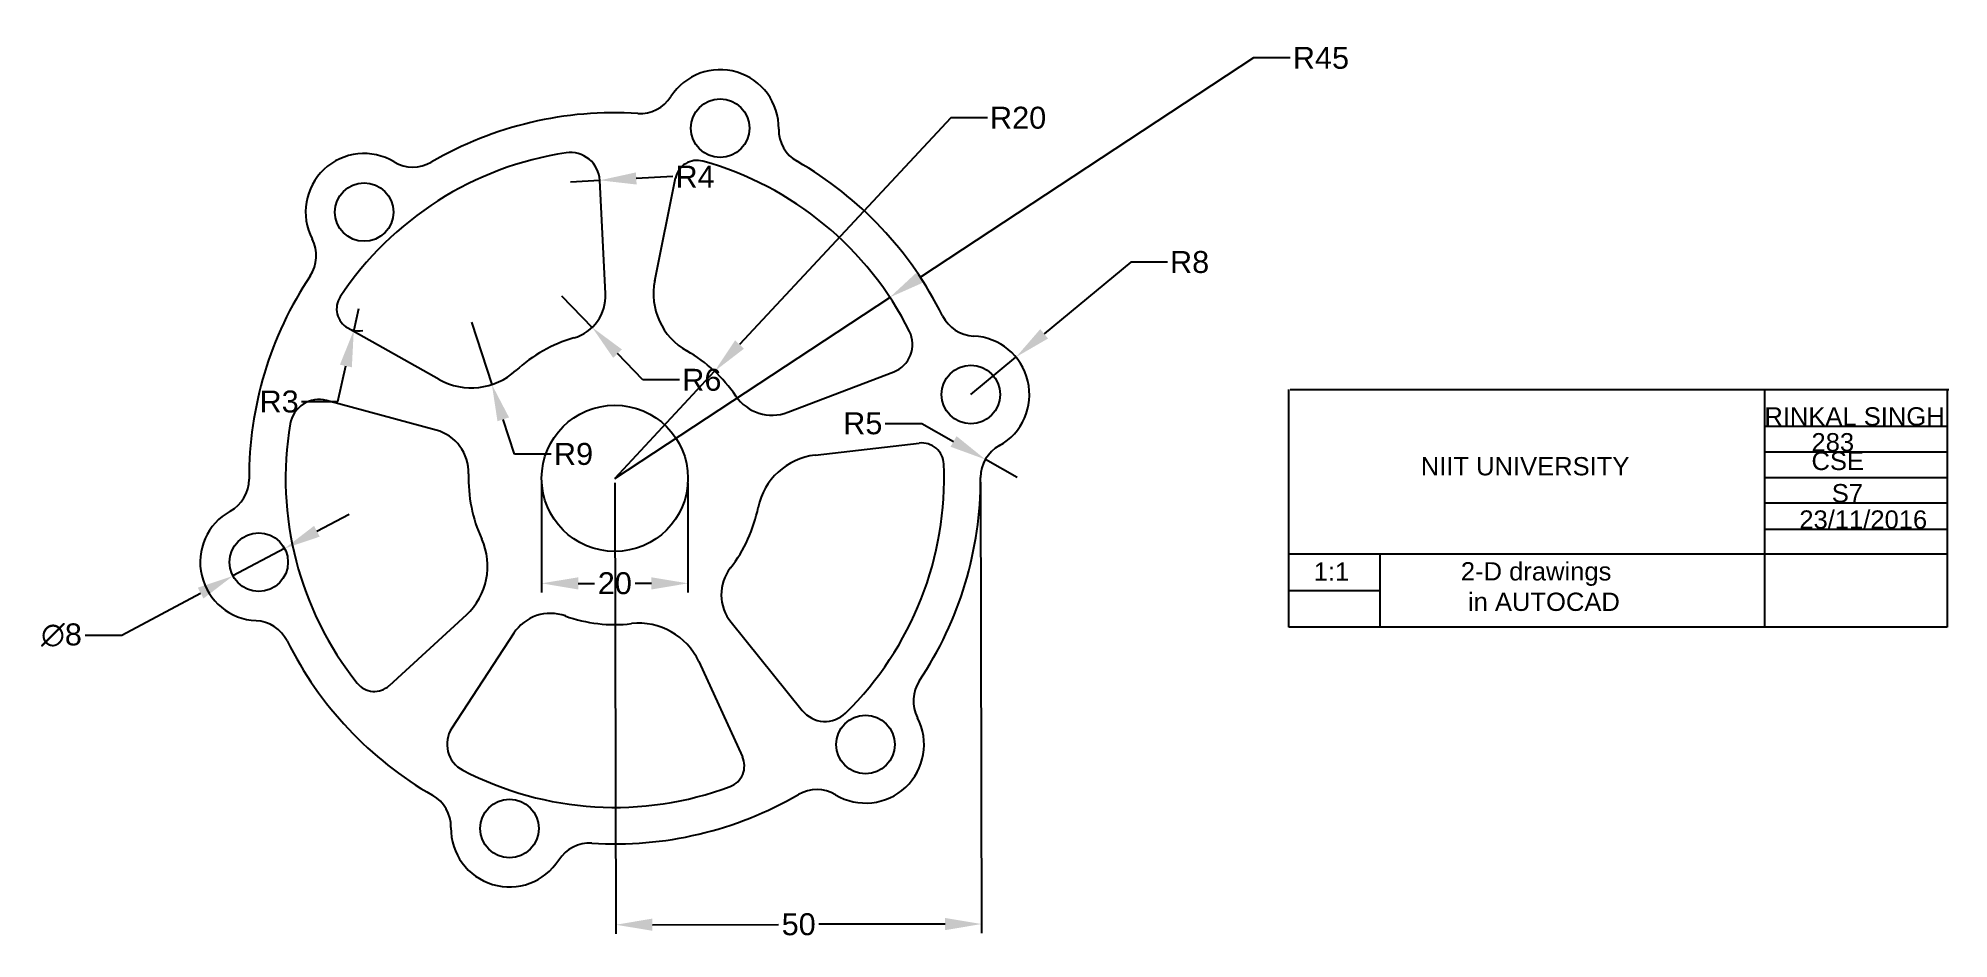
# Model space of a CAD drawing. Header units: millimetres. Extents: x 114 to 3976, y 76 to 1533.
# Drawn here: x 113.9 to 375, y 76.4 to 199.6 of the extents above; entities outside this region: 1.
import ezdxf

# ---------------------------------------------------------------- set-up
doc = ezdxf.new("R2010")
doc.units = ezdxf.units.MM
doc.styles.get("Standard").update_dxf_attribs({"font": 'arial.ttf'})
doc.dimstyles.new('ISO-25', dxfattribs={"dimtxt": 3, "dimasz": 5, "dimexe": 1.25, "dimexo": 0.625, "dimtad": 0, "dimtoh": 1, "dimtxsty": 'Standard', "dimcen": 2.5, "dimclrd": 2, "dimclrt": 1, "dimadec": 0, "dimazin": 0, "dimtfac": 1, "dimtmove": 0, "dimatfit": 3, "dimfxl": 1, "dimarcsym": 0})

# ---------------------------------------------------------------- blocks, each defined once
blk = doc.blocks.new('*U1')
for p, q in [((-17.54, 0.97), (-14.71, 15.02)), ((0.65, -17.03), (15.14, -11.5))]:
    blk.add_line(p, q)
for centre, radius, start, end in [((-11.76, 14.42), 3, 74.5095, 168.6055), ((-22.98, -26.05), 45, 26.4939, 74.5095), ((-8.71, -0.8), 9, 168.6055, 240.5255), ((13.71, -7.76), 4, 290.8951, 26.4939), ((-22.98, -26.05), 20, 34.2375, 60.5255), ((-1.49, -11.42), 6, 214.2375, 290.8951)]:
    blk.add_arc(centre, radius, start, end)
blk = doc.blocks.new('*U2')
at = {"color": 0, "linetype": 'ByBlock', "lineweight": -2, "transparency": 16777216}
for p, rotation in [((174.29, 190.93), 72), ((158.06, 153.46), 144), ((223.84, 147.22), 288), ((188.68, 126.44), 216)]:
    blk.add_blockref('*U1', p, dxfattribs=dict(at, rotation=rotation))
blk.add_blockref('*U1', (214.95, 187.08), dxfattribs=at)
blk = doc.blocks.new('*D3')
at = {"color": 2, "lineweight": -2, "transparency": 16777216}
for p, q in [((200.63, 180.68), (195.63, 180.43)), ((186.65, 179.97), (190.64, 180.18))]:
    blk.add_line(p, q, dxfattribs=at)
at = {"color": 2, "transparency": 16777216}
blk.add_solid([(195.59, 181.26), (195.68, 179.6), (190.64, 180.18)], dxfattribs=at)
at = {"layer": 'Defpoints', "color": 0, "transparency": 16777216}
for p in [(186.65, 179.97), (190.64, 180.18)]:
    blk.add_point(p, dxfattribs=at)
at = {"color": 1, "transparency": 16777216, "insert": (203.67, 180.68), "char_height": 3, "attachment_point": 5}
blk.add_mtext('R4', dxfattribs=at)
blk = doc.blocks.new('*D4')
at = {"color": 2, "lineweight": -2, "transparency": 16777216}
for p, q in [((185.43, 164.39), (189.6, 160.07)), ((196.55, 152.88), (193.07, 156.48)), ((201.55, 152.88), (196.55, 152.88))]:
    blk.add_line(p, q, dxfattribs=at)
at = {"color": 2, "transparency": 16777216}
blk.add_solid([(193.67, 157.05), (192.47, 155.9), (189.6, 160.07)], dxfattribs=at)
at = {"layer": 'Defpoints', "color": 0, "transparency": 16777216}
for p in [(185.43, 164.39), (189.6, 160.07)]:
    blk.add_point(p, dxfattribs=at)
at = {"color": 1, "transparency": 16777216, "insert": (204.59, 152.88), "char_height": 3, "attachment_point": 5}
blk.add_mtext('R6', dxfattribs=at)
blk = doc.blocks.new('*D5')
at = {"color": 2, "lineweight": -2, "transparency": 16777216}
for p, q in [((157.67, 162.6), (157.02, 159.67)), ((154.86, 149.91), (155.94, 154.79)), ((149.86, 149.91), (154.86, 149.91))]:
    blk.add_line(p, q, dxfattribs=at)
at = {"color": 0, "lineweight": -2, "transparency": 16777216}
blk.add_arc((157.67, 162.6), 3, 252.5422, 281.375, dxfattribs=at)
at = {"color": 2, "transparency": 16777216}
blk.add_solid([(155.13, 154.97), (156.76, 154.61), (157.02, 159.67)], dxfattribs=at)
at = {"layer": 'Defpoints', "color": 0, "transparency": 16777216}
for p in [(157.67, 162.6), (157.02, 159.67)]:
    blk.add_point(p, dxfattribs=at)
at = {"color": 1, "transparency": 16777216, "insert": (146.82, 149.91), "char_height": 3, "attachment_point": 5}
blk.add_mtext('R3', dxfattribs=at)
blk = doc.blocks.new('*D6')
at = {"color": 2, "lineweight": -2, "transparency": 16777216}
for p, q in [((173.1, 160.8), (175.9, 152.24)), ((179, 142.74), (177.45, 147.49)), ((184, 142.74), (179, 142.74))]:
    blk.add_line(p, q, dxfattribs=at)
at = {"color": 2, "transparency": 16777216}
blk.add_solid([(178.24, 147.75), (176.66, 147.23), (175.9, 152.24)], dxfattribs=at)
at = {"layer": 'Defpoints', "color": 0, "transparency": 16777216}
for p in [(173.1, 160.8), (175.9, 152.24)]:
    blk.add_point(p, dxfattribs=at)
at = {"color": 1, "transparency": 16777216, "insert": (187.05, 142.74), "char_height": 3, "attachment_point": 5}
blk.add_mtext('R9', dxfattribs=at)
blk = doc.blocks.new('*U7')
blk.add_circle((-2, 0.3), 4)
for centre, radius, start, end in [((-1.4, 13.29), 5, 206.4018, 267.3687), ((-2, 0.3), 8, 299.1552, 87.3687), ((4.33, -11.05), 5, 119.1552, 180.1221)]:
    blk.add_arc(centre, radius, start, end)
blk = doc.blocks.new('*U8')
at = {"color": 0, "linetype": 'ByBlock', "lineweight": -2, "transparency": 16777216}
for p, rotation in [((208.36, 188.89), 59.99999999999999), ((157.69, 177.72), 120), ((142.03, 128.25), 180), ((227.71, 101.13), 299.9999999999999), ((177.04, 89.96), 239.9999999999999)]:
    blk.add_blockref('*U7', p, dxfattribs=dict(at, rotation=rotation))
blk.add_blockref('*U7', (243.37, 150.59), dxfattribs=at)
blk = doc.blocks.new('*D9')
at = {"color": 2, "lineweight": -2, "transparency": 16777216}
for p, q in [((229.65, 146.93), (234.65, 146.93)), ((234.65, 146.93), (239, 144.47)), ((247.7, 139.54), (243.35, 142))]:
    blk.add_line(p, q, dxfattribs=at)
at = {"color": 2, "transparency": 16777216}
blk.add_solid([(239.41, 145.19), (238.59, 143.74), (243.35, 142)], dxfattribs=at)
at = {"layer": 'Defpoints', "color": 0, "transparency": 16777216}
for p in [(243.35, 142), (247.7, 139.54)]:
    blk.add_point(p, dxfattribs=at)
at = {"color": 1, "transparency": 16777216, "insert": (226.59, 146.93), "char_height": 3, "attachment_point": 5}
blk.add_mtext('R5', dxfattribs=at)
blk = doc.blocks.new('*D10')
at = {"color": 2, "lineweight": -2, "transparency": 16777216}
for p, q in [((263.22, 168.99), (251.38, 159.19)), ((268.22, 168.99), (263.22, 168.99)), ((241.37, 150.89), (247.53, 156))]:
    blk.add_line(p, q, dxfattribs=at)
at = {"color": 2, "transparency": 16777216}
blk.add_solid([(250.85, 159.83), (251.91, 158.54), (247.53, 156)], dxfattribs=at)
at = {"layer": 'Defpoints', "color": 0, "transparency": 16777216}
for p in [(247.53, 156), (241.37, 150.89)]:
    blk.add_point(p, dxfattribs=at)
at = {"color": 1, "transparency": 16777216, "insert": (271.26, 168.99), "char_height": 3, "attachment_point": 5}
blk.add_mtext('R8', dxfattribs=at)
blk = doc.blocks.new('*D11')
at = {"color": 2, "lineweight": -2, "transparency": 16777216}
for p, q in [((151.98, 132.18), (156.39, 134.54)), ((147.57, 129.83), (140.5, 126.07)), ((125.32, 117.98), (136.09, 123.72)), ((120.32, 117.98), (125.32, 117.98))]:
    blk.add_line(p, q, dxfattribs=at)
at = {"color": 2, "transparency": 16777216}
for points in [[(151.59, 132.92), (152.37, 131.45), (147.57, 129.83)], [(135.7, 124.46), (136.48, 122.99), (140.5, 126.07)]]:
    blk.add_solid(points, dxfattribs=at)
at = {"layer": 'Defpoints', "color": 0, "transparency": 16777216}
for p in [(147.57, 129.83), (140.5, 126.07)]:
    blk.add_point(p, dxfattribs=at)
at = {"color": 1, "transparency": 16777216, "insert": (117.07, 117.98), "char_height": 3, "attachment_point": 5}
blk.add_mtext('∅8', dxfattribs=at)
blk = doc.blocks.new('*D12')
at = {"color": 0, "lineweight": -2, "transparency": 16777216}
for p, q in [((182.7, 138.8), (182.7, 123.81)), ((202.7, 138.8), (202.7, 123.81))]:
    blk.add_line(p, q, dxfattribs=at)
at = {"color": 2, "lineweight": -2, "transparency": 16777216}
for p, q in [((187.7, 125.06), (189.91, 125.06)), ((197.7, 125.06), (195.5, 125.06))]:
    blk.add_line(p, q, dxfattribs=at)
at = {"color": 2, "transparency": 16777216}
for points in [[(187.7, 125.89), (187.7, 124.22), (182.7, 125.06)], [(197.7, 125.89), (197.7, 124.22), (202.7, 125.06)]]:
    blk.add_solid(points, dxfattribs=at)
at = {"layer": 'Defpoints', "color": 0, "transparency": 16777216}
for p in [(182.7, 139.42), (202.7, 139.42), (182.7, 125.06)]:
    blk.add_point(p, dxfattribs=at)
at = {"color": 1, "transparency": 16777216, "insert": (192.7, 125.06), "char_height": 3, "attachment_point": 5}
blk.add_mtext('20', dxfattribs=at)
blk = doc.blocks.new('*D13')
at = {"color": 2, "lineweight": -2, "transparency": 16777216}
for p, q in [((279.99, 196.91), (234.46, 166.92)), ((284.99, 196.91), (279.99, 196.91)), ((192.7, 139.42), (230.28, 164.17))]:
    blk.add_line(p, q, dxfattribs=at)
at = {"color": 2, "transparency": 16777216}
blk.add_solid([(234, 167.62), (234.92, 166.23), (230.28, 164.17)], dxfattribs=at)
at = {"layer": 'Defpoints', "color": 0, "transparency": 16777216}
for p in [(230.28, 164.17), (192.7, 139.42)]:
    blk.add_point(p, dxfattribs=at)
at = {"color": 1, "transparency": 16777216, "insert": (289.21, 196.91), "char_height": 3, "attachment_point": 5}
blk.add_mtext('R45', dxfattribs=at)
blk = doc.blocks.new('*D14')
at = {"color": 2, "lineweight": -2, "transparency": 16777216}
for p, q in [((238.62, 188.72), (209.74, 157.72)), ((243.62, 188.72), (238.62, 188.72)), ((192.7, 139.42), (206.33, 154.06))]:
    blk.add_line(p, q, dxfattribs=at)
at = {"color": 2, "transparency": 16777216}
blk.add_solid([(209.13, 158.29), (210.35, 157.15), (206.33, 154.06)], dxfattribs=at)
at = {"layer": 'Defpoints', "color": 0, "transparency": 16777216}
for p in [(206.33, 154.06), (192.7, 139.42)]:
    blk.add_point(p, dxfattribs=at)
at = {"color": 1, "transparency": 16777216, "insert": (247.82, 188.72), "char_height": 3, "attachment_point": 5}
blk.add_mtext('R20', dxfattribs=at)
blk = doc.blocks.new('*D15')
at = {"color": 0, "lineweight": -2, "transparency": 16777216}
for p, q in [((192.7, 138.8), (192.83, 77.12)), ((242.7, 138.91), (242.83, 77.22))]:
    blk.add_line(p, q, dxfattribs=at)
at = {"color": 2, "lineweight": -2, "transparency": 16777216}
for p, q in [((197.83, 78.38), (215.06, 78.42)), ((237.83, 78.46), (220.6, 78.43))]:
    blk.add_line(p, q, dxfattribs=at)
at = {"color": 2, "transparency": 16777216}
for points in [[(197.83, 79.21), (197.83, 77.55), (192.83, 78.37)], [(237.83, 79.3), (237.83, 77.63), (242.83, 78.47)]]:
    blk.add_solid(points, dxfattribs=at)
at = {"layer": 'Defpoints', "color": 0, "transparency": 16777216}
for p in [(192.7, 139.42), (242.7, 139.53), (242.83, 78.47)]:
    blk.add_point(p, dxfattribs=at)
at = {"color": 1, "transparency": 16777216, "insert": (217.83, 78.42), "char_height": 3, "attachment_point": 5, "rotation": 0.1221}
blk.add_mtext('50', dxfattribs=at)

msp = doc.modelspace()

# ---------------------------------------------------------------- linework, layer by layer
for p, q in [((284.818, 119.054), (284.818, 151.554)), ((285.025, 151.554), (375.025, 151.554)), ((349.818, 151.554), (349.818, 119.054)), ((374.818, 151.554), (374.818, 119.054)), ((349.818, 146.554), (374.818, 146.554)), ((349.818, 143.054), (374.818, 143.054)), ((349.818, 139.554), (374.818, 139.554)), ((349.818, 136.054), (374.818, 136.054)), ((349.818, 132.448), (374.818, 132.448)), ((374.818, 129.054), (284.818, 129.054)), ((297.318, 119.054), (297.318, 129.054)), ((297.318, 124.054), (284.818, 124.054)), ((374.818, 119.054), (284.818, 119.054))]:
    msp.add_line(p, q)
msp.add_circle((192.701, 139.424), 10)
for start, end in [(86.40178, 120.12212), (26.40178, 60.12212), (146.40178, 180.12212), (326.40178, 0.12212), (206.40178, 240.12212), (266.40178, 300.12212)]:
    msp.add_arc((192.701, 139.424), 50, start, end)

# ---------------------------------------------------------------- block references
for name, p in [('*U8', (0, 0)), ('*U2', (0.738, -21.601))]:
    msp.add_blockref(name, p)

# ---------------------------------------------------------------- texts
msp.add_text('U101116FCS241', height=2.5).set_placement((3948.771, 1530.484))
at = {"char_height": 2.5, "attachment_point": 1}
for s, width, insert in [('RINKAL SINGH', 44.5516, (349.818, 149.14)), ('283', 20.70448, (356.258, 145.609)), ('NIIT UNIVERSITY', 45.56866, (302.852, 142.327)), ('CSE', 22.18337, (356.258, 143.054)), ('S7', 12.9403, (359.031, 138.64)), ('23/11/2016', 23.10768, (354.594, 135.035)), ('\\pi-2.5,l2.5;1:1\\P', 12.5, (288.223, 127.921))]:
    msp.add_mtext_dynamic_manual_height_columns(s, width=width, gutter_width=12.5, heights=[0], dxfattribs=dict(at, insert=insert))
at = {"insert": (308.334, 127.957), "char_height": 2.5, "width": 25.37818, "attachment_point": 1}
msp.add_mtext('2-D drawings\\P in AUTOCAD', dxfattribs=at)

# ---------------------------------------------------------------- dimensions: what is measured, and where the dimension line sits
for center, mpoint, picture, middle in [((192.701, 139.424), (230.284, 164.174), '*D13', (289.21, 196.907)), ((192.701, 139.424), (206.333, 154.059), '*D14', (247.823, 188.717)), ((241.368, 150.895), (247.53, 155.997), '*D10', (271.265, 168.987))]:
    dim = msp.add_radius_dim(center=center, mpoint=mpoint, dimstyle='ISO-25')
    dim.commit()
    dim.dimension.update_dxf_attribs({"geometry": picture, "text_midpoint": middle, "dimtype": 164})
for center, mpoint, picture, middle in [((186.645, 179.975), (190.64, 180.177), '*D3', (203.665, 180.682)), ((157.674, 162.6), (157.025, 159.671), '*D5', (146.817, 149.908)), ((185.431, 164.387), (189.599, 160.072), '*D4', (204.59, 152.879)), ((173.099, 160.797), (175.896, 152.242), '*D6', (187.049, 142.737)), ((247.701, 139.542), (243.35, 142.004), '*D9', (226.592, 146.93))]:
    dim = msp.add_radius_dim(center=center, mpoint=mpoint, dimstyle='ISO-25')
    dim.commit()
    dim.dimension.update_dxf_attribs({"geometry": picture, "text_midpoint": middle})
for p1, p2, distance, picture, middle in [((202.701, 139.424), (182.701, 139.424), 14.366, '*D12', (192.701, 125.058)), ((192.701, 139.424), (242.701, 139.531), -61.057, '*D15', (217.831, 78.421))]:
    dim = msp.add_aligned_dim(p1=p1, p2=p2, distance=distance, dimstyle='ISO-25')
    dim.commit()
    dim.dimension.update_dxf_attribs({"geometry": picture, "text_midpoint": middle})
dim = msp.add_diameter_dim_2p(p1=(147.565, 129.834), p2=(140.504, 126.074), dimstyle='ISO-25')
dim.commit()
dim.dimension.update_dxf_attribs({"geometry": '*D11', "text_midpoint": (117.072, 117.985), "dimtype": 163})

doc.saveas('drawing.dxf')
